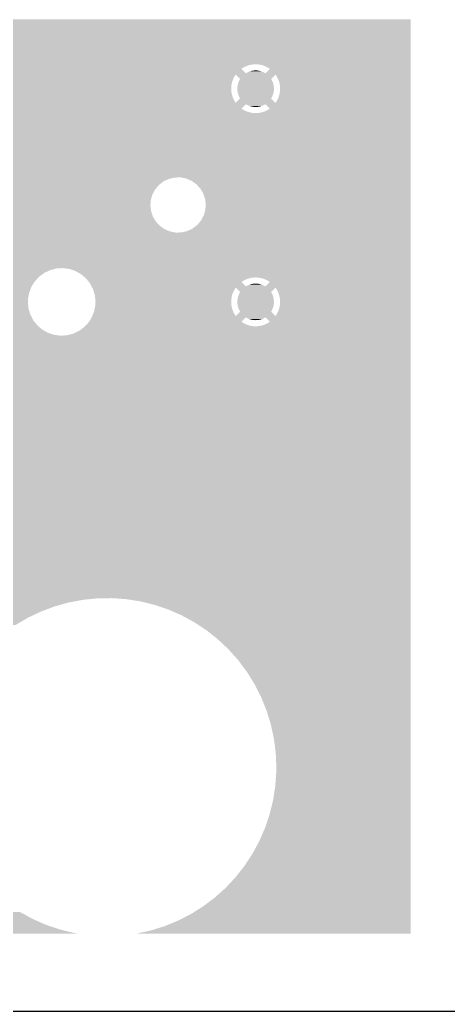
# Model space of a CAD drawing. Extents: x 295 to 953, y 10 to 290.
# Drawn here: x 818.53 to 833.96, y 69 to 104.73 of the extents above; entities that cross this region are included whole.
import ezdxf

# ---------------------------------------------------------------- set-up
doc = ezdxf.new("R2010")
doc.units = 0
doc.header["$LTSCALE"] = 5
doc.header["$MEASUREMENT"] = 0
doc.layers.add('PWR1', color=7, linetype='CONTINUOUS')

msp = doc.modelspace()

# ---------------------------------------------------------------- linework, layer by layer
at = {"layer": 'PWR1'}
msp.add_line((529.077, 69), (845.877, 69), dxfattribs=at)
for points in [[(793.243, 104.715), (793.267, 104.748), (832.612, 104.715), (832.612, 104.748)], [(807.089, 104.679), (807.064, 104.715), (832.612, 104.679), (832.612, 104.715)], [(807.121, 104.625), (807.089, 104.679), (832.612, 104.625), (832.612, 104.679)], [(807.149, 104.569), (807.121, 104.625), (832.612, 104.569), (832.612, 104.625)], [(807.173, 104.511), (807.149, 104.569), (832.612, 104.511), (832.612, 104.569)], [(807.193, 104.452), (807.173, 104.511), (832.612, 104.452), (832.612, 104.511)], [(807.208, 104.391), (807.193, 104.452), (832.612, 104.391), (832.612, 104.452)], [(807.219, 104.329), (807.208, 104.391), (832.612, 104.329), (832.612, 104.391)], [(807.198, 103.975), (807.212, 104.037), (832.612, 103.975), (832.612, 104.037)], [(807.212, 104.037), (807.222, 104.098), (832.612, 104.037), (832.612, 104.098)], [(807.226, 104.267), (807.219, 104.329), (832.612, 104.267), (832.612, 104.329)], [(807.222, 104.098), (807.227, 104.161), (832.612, 104.098), (832.612, 104.161)], [(807.228, 104.204), (807.226, 104.267), (832.612, 104.204), (832.612, 104.267)], [(807.227, 104.161), (807.228, 104.204), (832.612, 104.161), (832.612, 104.204)], [(737.616, 103.647), (737.616, 103.693), (832.612, 103.647), (832.612, 103.693)], [(806.859, 103.488), (806.7, 103.647), (832.612, 103.488), (832.612, 103.647)], [(807.064, 103.693), (807.099, 103.746), (832.612, 103.693), (832.612, 103.746)], [(807.099, 103.746), (807.13, 103.8), (832.612, 103.746), (832.612, 103.8)], [(807.13, 103.8), (807.157, 103.857), (832.612, 103.8), (832.612, 103.857)], [(807.157, 103.857), (807.179, 103.915), (832.612, 103.857), (832.612, 103.915)], [(807.179, 103.915), (807.198, 103.975), (832.612, 103.915), (832.612, 103.975)], [(737.616, 103.128), (737.616, 103.325), (832.612, 103.128), (832.612, 103.325)], [(806.367, 103.325), (806.43, 103.328), (832.612, 103.325), (832.612, 103.328)], [(806.43, 103.328), (806.492, 103.336), (832.612, 103.328), (832.612, 103.336)], [(806.492, 103.336), (806.553, 103.349), (832.612, 103.336), (832.612, 103.349)], [(806.553, 103.349), (806.614, 103.365), (832.612, 103.349), (832.612, 103.365)], [(806.614, 103.365), (806.673, 103.387), (832.612, 103.365), (832.612, 103.387)], [(806.673, 103.387), (806.73, 103.412), (832.612, 103.387), (832.612, 103.412)], [(806.73, 103.412), (806.786, 103.441), (832.612, 103.412), (832.612, 103.441)], [(806.786, 103.441), (806.839, 103.474), (832.612, 103.441), (832.612, 103.474)], [(806.839, 103.474), (806.859, 103.488), (832.612, 103.474), (832.612, 103.488)], [(737.616, 103.125), (737.616, 103.128), (826.942, 103.125), (827.004, 103.128)], [(737.616, 103.117), (737.616, 103.125), (826.879, 103.117), (826.942, 103.125)], [(737.616, 103.104), (737.616, 103.117), (826.818, 103.104), (826.879, 103.117)], [(737.616, 103.088), (737.616, 103.104), (826.758, 103.088), (826.818, 103.104)], [(737.616, 103.066), (737.616, 103.088), (826.699, 103.066), (826.758, 103.088)], [(737.616, 103.041), (737.616, 103.066), (826.641, 103.041), (826.699, 103.066)], [(737.616, 103.012), (737.616, 103.041), (826.586, 103.012), (826.641, 103.041)], [(737.616, 102.979), (737.616, 103.012), (826.532, 102.979), (826.586, 103.012)], [(737.616, 102.965), (737.616, 102.979), (826.513, 102.965), (826.532, 102.979)], [(737.616, 102.963), (737.616, 102.965), (826.515, 102.963), (826.513, 102.965)], [(763.615, 102.922), (763.408, 102.963), (826.556, 102.922), (826.515, 102.963)], [(763.809, 102.839), (763.615, 102.922), (826.639, 102.839), (826.556, 102.922)], [(826.987, 102.906), (827.015, 102.908), (827.069, 102.906), (827.015, 102.908)], [(827.129, 103.122), (827.067, 103.128), (832.612, 103.122), (832.612, 103.128)], [(827.191, 103.113), (827.129, 103.122), (832.612, 103.113), (832.612, 103.122)], [(827.253, 103.098), (827.191, 103.113), (832.612, 103.098), (832.612, 103.113)], [(827.312, 103.08), (827.253, 103.098), (832.612, 103.08), (832.612, 103.098)], [(827.371, 103.057), (827.312, 103.08), (832.612, 103.057), (832.612, 103.08)], [(827.428, 103.03), (827.371, 103.057), (832.612, 103.03), (832.612, 103.057)], [(827.376, 102.806), (827.535, 102.965), (832.612, 102.806), (832.612, 102.965)], [(827.482, 103), (827.428, 103.03), (832.612, 103), (832.612, 103.03)], [(827.535, 102.965), (827.482, 103), (832.612, 102.965), (832.612, 103)], [(763.855, 102.806), (763.809, 102.839), (826.671, 102.806), (826.639, 102.839)], [(763.92, 102.76), (763.855, 102.806), (832.612, 102.76), (832.612, 102.806)], [(763.981, 102.717), (763.92, 102.76), (826.279, 102.717), (826.307, 102.76)], [(763.989, 102.707), (763.981, 102.717), (826.272, 102.707), (826.279, 102.717)], [(764.039, 102.653), (763.989, 102.707), (826.242, 102.653), (826.272, 102.707)], [(764.091, 102.596), (764.039, 102.653), (826.215, 102.596), (826.242, 102.653)], [(764.123, 102.561), (764.091, 102.596), (826.201, 102.561), (826.215, 102.596)], [(764.137, 102.538), (764.123, 102.561), (826.192, 102.538), (826.201, 102.561)], [(826.466, 102.601), (826.307, 102.76), (827.581, 102.601), (827.74, 102.76)], [(826.42, 102.512), (826.439, 102.554), (827.628, 102.512), (827.608, 102.554)], [(826.439, 102.554), (826.443, 102.561), (827.608, 102.554), (827.604, 102.561)], [(826.443, 102.561), (826.466, 102.601), (827.604, 102.561), (827.581, 102.601)], [(826.671, 102.806), (826.703, 102.825), (827.376, 102.806), (827.343, 102.825)], [(826.703, 102.825), (826.72, 102.833), (827.343, 102.825), (827.329, 102.833)], [(826.72, 102.833), (826.752, 102.849), (827.329, 102.833), (827.294, 102.849)], [(826.752, 102.849), (826.769, 102.856), (827.294, 102.849), (827.279, 102.856)], [(826.769, 102.856), (826.802, 102.87), (827.279, 102.856), (827.244, 102.87)], [(826.802, 102.87), (826.82, 102.875), (827.244, 102.87), (827.229, 102.875)], [(826.82, 102.875), (826.854, 102.886), (827.229, 102.875), (827.191, 102.886)], [(826.854, 102.886), (826.873, 102.89), (827.191, 102.886), (827.176, 102.89)], [(826.873, 102.89), (826.907, 102.898), (827.176, 102.89), (827.138, 102.898)], [(826.907, 102.898), (826.928, 102.9), (827.138, 102.898), (827.123, 102.9)], [(826.928, 102.9), (826.961, 102.905), (827.123, 102.9), (827.082, 102.905)], [(826.961, 102.905), (826.987, 102.906), (827.082, 102.905), (827.069, 102.906)], [(827.764, 102.724), (827.74, 102.76), (832.612, 102.724), (832.612, 102.76)], [(827.796, 102.67), (827.764, 102.724), (832.612, 102.67), (832.612, 102.724)], [(827.824, 102.614), (827.796, 102.67), (832.612, 102.614), (832.612, 102.67)], [(827.848, 102.556), (827.824, 102.614), (832.612, 102.556), (832.612, 102.614)], [(827.868, 102.496), (827.848, 102.556), (832.612, 102.496), (832.612, 102.556)], [(764.172, 102.478), (764.137, 102.538), (826.174, 102.478), (826.192, 102.538)], [(764.208, 102.416), (764.172, 102.478), (826.16, 102.416), (826.174, 102.478)], [(764.23, 102.379), (764.208, 102.416), (826.154, 102.379), (826.16, 102.416)], [(764.238, 102.355), (764.23, 102.379), (826.15, 102.355), (826.154, 102.379)], [(764.258, 102.292), (764.238, 102.355), (826.145, 102.292), (826.15, 102.355)], [(764.279, 102.229), (764.258, 102.292), (826.144, 102.229), (826.145, 102.292)], [(764.296, 102.179), (764.279, 102.229), (826.147, 102.179), (826.144, 102.229)], [(826.364, 102.249), (826.366, 102.294), (827.683, 102.249), (827.681, 102.294)], [(826.366, 102.203), (826.364, 102.249), (827.681, 102.203), (827.683, 102.249)], [(826.366, 102.294), (826.367, 102.303), (827.681, 102.294), (827.681, 102.303)], [(826.366, 102.194), (826.366, 102.203), (827.68, 102.194), (827.681, 102.203)], [(826.372, 102.149), (826.366, 102.194), (827.675, 102.149), (827.68, 102.194)], [(826.367, 102.303), (826.372, 102.348), (827.681, 102.303), (827.675, 102.348)], [(826.372, 102.348), (826.373, 102.357), (827.675, 102.348), (827.674, 102.357)], [(826.373, 102.357), (826.382, 102.401), (827.674, 102.357), (827.665, 102.401)], [(826.382, 102.401), (826.385, 102.41), (827.665, 102.401), (827.663, 102.41)], [(826.385, 102.41), (826.397, 102.454), (827.663, 102.41), (827.65, 102.454)], [(826.397, 102.454), (826.4, 102.462), (827.65, 102.454), (827.647, 102.462)], [(826.4, 102.462), (826.416, 102.504), (827.647, 102.462), (827.631, 102.504)], [(826.416, 102.504), (826.42, 102.512), (827.631, 102.504), (827.628, 102.512)], [(827.884, 102.435), (827.868, 102.496), (832.612, 102.435), (832.612, 102.496)], [(827.895, 102.374), (827.884, 102.435), (832.612, 102.374), (832.612, 102.435)], [(827.901, 102.311), (827.895, 102.374), (832.612, 102.311), (832.612, 102.374)], [(827.897, 102.143), (827.903, 102.205), (832.612, 102.143), (832.612, 102.205)], [(827.904, 102.249), (827.901, 102.311), (832.612, 102.249), (832.612, 102.311)], [(827.903, 102.205), (827.904, 102.249), (832.612, 102.205), (832.612, 102.249)], [(764.297, 102.167), (764.296, 102.179), (826.147, 102.167), (826.147, 102.179)], [(764.303, 102.105), (764.297, 102.167), (826.155, 102.105), (826.147, 102.167)], [(764.307, 102.069), (764.303, 102.105), (826.163, 102.069), (826.155, 102.105)], [(803.513, 102.043), (803.32, 102.069), (826.168, 102.043), (826.163, 102.069)], [(803.551, 102.038), (803.513, 102.043), (826.169, 102.038), (826.168, 102.043)], [(803.715, 101.983), (803.551, 102.038), (826.185, 101.983), (826.169, 102.038)], [(803.772, 101.963), (803.715, 101.983), (826.191, 101.963), (826.185, 101.983)], [(803.842, 101.924), (803.772, 101.963), (826.206, 101.924), (826.191, 101.963)], [(803.944, 101.866), (803.842, 101.924), (826.231, 101.866), (826.206, 101.924)], [(803.975, 101.848), (803.944, 101.866), (826.24, 101.848), (826.231, 101.866)], [(804.019, 101.811), (803.975, 101.848), (826.26, 101.811), (826.24, 101.848)], [(826.307, 101.738), (826.466, 101.896), (827.74, 101.738), (827.581, 101.896)], [(826.373, 102.14), (826.372, 102.149), (827.674, 102.14), (827.675, 102.149)], [(826.382, 102.096), (826.373, 102.14), (827.665, 102.096), (827.674, 102.14)], [(826.384, 102.087), (826.382, 102.096), (827.663, 102.087), (827.665, 102.096)], [(826.397, 102.044), (826.384, 102.087), (827.65, 102.044), (827.663, 102.087)], [(826.4, 102.035), (826.397, 102.044), (827.647, 102.035), (827.65, 102.044)], [(826.416, 101.993), (826.4, 102.035), (827.631, 101.993), (827.647, 102.035)], [(826.419, 101.985), (826.416, 101.993), (827.627, 101.985), (827.631, 101.993)], [(826.439, 101.944), (826.419, 101.985), (827.608, 101.944), (827.627, 101.985)], [(826.443, 101.936), (826.439, 101.944), (827.604, 101.936), (827.608, 101.944)], [(826.466, 101.897), (826.443, 101.936), (827.581, 101.897), (827.604, 101.936)], [(826.466, 101.896), (826.466, 101.897), (827.581, 101.896), (827.581, 101.897)], [(827.775, 101.79), (827.805, 101.845), (832.612, 101.79), (832.612, 101.845)], [(827.805, 101.845), (827.832, 101.901), (832.612, 101.845), (832.612, 101.901)], [(827.832, 101.901), (827.855, 101.96), (832.612, 101.901), (832.612, 101.96)], [(827.855, 101.96), (827.873, 102.02), (832.612, 101.96), (832.612, 102.02)], [(827.873, 102.02), (827.887, 102.081), (832.612, 102.02), (832.612, 102.081)], [(827.887, 102.081), (827.897, 102.143), (832.612, 102.081), (832.612, 102.143)], [(804.081, 101.757), (804.019, 101.811), (826.293, 101.757), (826.26, 101.811)], [(804.104, 101.738), (804.081, 101.757), (826.307, 101.738), (826.293, 101.757)], [(804.152, 101.697), (804.104, 101.738), (832.612, 101.697), (832.612, 101.738)], [(804.156, 101.691), (804.152, 101.697), (832.612, 101.691), (832.612, 101.697)], [(804.283, 101.532), (804.156, 101.691), (826.513, 101.532), (826.671, 101.691)], [(804.297, 101.514), (804.283, 101.532), (826.54, 101.514), (826.513, 101.532)], [(804.305, 101.498), (804.297, 101.514), (826.565, 101.498), (826.54, 101.514)], [(804.321, 101.467), (804.305, 101.498), (826.619, 101.467), (826.565, 101.498)], [(826.704, 101.672), (826.671, 101.691), (827.344, 101.672), (827.376, 101.691)], [(826.719, 101.664), (826.704, 101.672), (827.327, 101.664), (827.344, 101.672)], [(826.753, 101.648), (826.719, 101.664), (827.295, 101.648), (827.327, 101.664)], [(826.768, 101.641), (826.753, 101.648), (827.278, 101.641), (827.295, 101.648)], [(826.803, 101.628), (826.768, 101.641), (827.245, 101.628), (827.278, 101.641)], [(826.819, 101.622), (826.803, 101.628), (827.227, 101.622), (827.245, 101.628)], [(826.856, 101.611), (826.819, 101.622), (827.193, 101.611), (827.227, 101.622)], [(826.871, 101.607), (826.856, 101.611), (827.174, 101.607), (827.193, 101.611)], [(826.909, 101.6), (826.871, 101.607), (827.14, 101.6), (827.174, 101.607)], [(826.924, 101.597), (826.909, 101.6), (827.119, 101.597), (827.14, 101.6)], [(826.965, 101.592), (826.924, 101.597), (827.086, 101.592), (827.119, 101.597)], [(826.978, 101.591), (826.965, 101.592), (827.06, 101.591), (827.086, 101.592)], [(827.032, 101.589), (826.978, 101.591), (827.032, 101.589), (827.06, 101.591)], [(827.535, 101.532), (827.376, 101.691), (832.612, 101.532), (832.612, 101.691)], [(827.406, 101.456), (827.461, 101.485), (832.612, 101.456), (832.612, 101.485)], [(827.461, 101.485), (827.515, 101.518), (832.612, 101.485), (832.612, 101.518)], [(827.515, 101.518), (827.535, 101.532), (832.612, 101.518), (832.612, 101.532)], [(827.74, 101.738), (827.775, 101.79), (832.612, 101.738), (832.612, 101.79)], [(804.335, 101.44), (804.321, 101.467), (826.676, 101.44), (826.619, 101.467)], [(804.347, 101.417), (804.335, 101.44), (826.735, 101.417), (826.676, 101.44)], [(804.357, 101.399), (804.347, 101.417), (826.795, 101.399), (826.735, 101.417)], [(804.364, 101.385), (804.357, 101.399), (826.856, 101.385), (826.795, 101.399)], [(804.369, 101.375), (804.364, 101.385), (826.918, 101.375), (826.856, 101.385)], [(804.372, 101.37), (804.369, 101.375), (826.98, 101.37), (826.918, 101.375)], [(804.372, 101.369), (804.372, 101.37), (827.043, 101.369), (826.98, 101.37)], [(804.404, 101.307), (804.372, 101.369), (832.612, 101.307), (832.612, 101.369)], [(804.47, 101.084), (804.404, 101.307), (832.612, 101.084), (832.612, 101.307)], [(827.043, 101.369), (827.105, 101.372), (832.612, 101.369), (832.612, 101.372)], [(827.105, 101.372), (827.168, 101.38), (832.612, 101.372), (832.612, 101.38)], [(827.168, 101.38), (827.229, 101.393), (832.612, 101.38), (832.612, 101.393)], [(827.229, 101.393), (827.29, 101.41), (832.612, 101.393), (832.612, 101.41)], [(827.29, 101.41), (827.349, 101.431), (832.612, 101.41), (832.612, 101.431)], [(827.349, 101.431), (827.406, 101.456), (832.612, 101.431), (832.612, 101.456)], [(804.493, 100.852), (804.47, 101.084), (832.612, 100.852), (832.612, 101.084)], [(804.489, 100.76), (804.493, 100.852), (832.612, 100.76), (832.612, 100.852)], [(804.367, 100.312), (804.45, 100.53), (832.612, 100.312), (832.612, 100.53)], [(804.45, 100.53), (804.489, 100.76), (832.612, 100.53), (832.612, 100.76)], [(804.086, 99.943), (804.244, 100.114), (832.612, 99.943), (832.612, 100.114)], [(804.244, 100.114), (804.367, 100.312), (832.612, 100.114), (832.612, 100.312)], [(803.461, 99.648), (803.687, 99.705), (832.612, 99.648), (832.612, 99.705)], [(803.687, 99.705), (803.898, 99.805), (832.612, 99.705), (832.612, 99.805)], [(803.898, 99.805), (804.086, 99.943), (832.612, 99.805), (832.612, 99.943)], [(796.854, 99.275), (796.906, 99.413), (832.612, 99.275), (832.612, 99.413)], [(796.906, 99.413), (796.944, 99.634), (832.612, 99.413), (832.612, 99.634)], [(803.229, 99.634), (803.461, 99.648), (832.612, 99.634), (832.612, 99.648)], [(810.536, 99.244), (810.305, 99.275), (832.612, 99.244), (832.612, 99.275)], [(810.757, 99.169), (810.536, 99.244), (832.612, 99.169), (832.612, 99.244)], [(810.96, 99.054), (810.757, 99.169), (832.612, 99.054), (832.612, 99.169)], [(810.964, 99.051), (810.96, 99.054), (832.612, 99.051), (832.612, 99.054)], [(810.968, 99.047), (810.964, 99.051), (824.107, 99.047), (824.317, 99.051)], [(811.024, 98.999), (810.968, 99.047), (823.901, 98.999), (824.107, 99.047)], [(811.129, 98.909), (811.024, 98.999), (823.711, 98.909), (823.901, 98.999)], [(824.524, 99.011), (824.317, 99.051), (832.612, 99.011), (832.612, 99.051)], [(824.718, 98.927), (824.524, 99.011), (832.612, 98.927), (832.612, 99.011)], [(811.137, 98.903), (811.129, 98.909), (823.702, 98.903), (823.711, 98.909)], [(811.233, 98.781), (811.137, 98.903), (823.543, 98.781), (823.702, 98.903)], [(811.282, 98.72), (811.233, 98.781), (823.491, 98.72), (823.543, 98.781)], [(811.333, 98.621), (811.282, 98.72), (823.406, 98.621), (823.491, 98.72)], [(811.389, 98.513), (811.333, 98.621), (823.348, 98.513), (823.406, 98.621)], [(824.89, 98.805), (824.718, 98.927), (832.612, 98.805), (832.612, 98.927)], [(825.032, 98.65), (824.89, 98.805), (832.612, 98.65), (832.612, 98.805)], [(825.139, 98.468), (825.032, 98.65), (832.612, 98.468), (832.612, 98.65)], [(811.412, 98.435), (811.389, 98.513), (823.306, 98.435), (823.348, 98.513)], [(811.455, 98.29), (811.412, 98.435), (823.264, 98.29), (823.306, 98.435)], [(811.461, 98.233), (811.455, 98.29), (823.248, 98.233), (823.264, 98.29)], [(825.205, 98.267), (825.139, 98.468), (832.612, 98.267), (832.612, 98.468)], [(825.227, 98.058), (825.205, 98.267), (832.612, 98.058), (832.612, 98.267)], [(811.454, 97.848), (811.474, 97.966), (823.254, 97.848), (823.242, 97.966)], [(811.478, 98.058), (811.461, 98.233), (823.232, 98.058), (823.248, 98.233)], [(811.474, 97.966), (811.478, 98.058), (823.242, 97.966), (823.232, 98.058)], [(825.212, 97.883), (825.227, 98.058), (832.612, 97.883), (832.612, 98.058)], [(811.352, 97.518), (811.401, 97.648), (823.396, 97.518), (823.32, 97.648)], [(811.401, 97.648), (811.435, 97.736), (823.32, 97.648), (823.291, 97.736)], [(811.435, 97.736), (811.454, 97.848), (823.291, 97.736), (823.254, 97.848)], [(825.053, 97.494), (825.153, 97.68), (832.612, 97.494), (832.612, 97.68)], [(825.153, 97.68), (825.212, 97.883), (832.612, 97.68), (832.612, 97.883)], [(811.107, 97.188), (811.22, 97.31), (823.741, 97.188), (823.569, 97.31)], [(811.22, 97.31), (811.229, 97.32), (823.569, 97.31), (823.56, 97.32)], [(811.229, 97.32), (811.319, 97.466), (823.56, 97.32), (823.427, 97.466)], [(811.319, 97.466), (811.352, 97.518), (823.427, 97.466), (823.396, 97.518)], [(824.558, 97.116), (824.749, 97.206), (832.612, 97.116), (832.612, 97.206)], [(824.749, 97.206), (824.916, 97.334), (832.612, 97.206), (832.612, 97.334)], [(824.916, 97.334), (825.053, 97.494), (832.612, 97.334), (832.612, 97.494)], [(758.392, 96.661), (758.374, 96.84), (832.612, 96.661), (832.612, 96.84)], [(810.214, 96.84), (810.446, 96.854), (832.612, 96.84), (832.612, 96.854)], [(810.446, 96.854), (810.672, 96.911), (832.612, 96.854), (832.612, 96.911)], [(810.672, 96.911), (810.883, 97.011), (832.612, 96.911), (832.612, 97.011)], [(810.883, 97.011), (810.955, 97.064), (832.612, 97.011), (832.612, 97.064)], [(810.955, 97.064), (811.011, 97.105), (824.142, 97.064), (823.935, 97.105)], [(811.011, 97.105), (811.071, 97.149), (823.935, 97.105), (823.832, 97.149)], [(811.071, 97.149), (811.107, 97.188), (823.832, 97.149), (823.741, 97.188)], [(824.142, 97.064), (824.353, 97.068), (832.612, 97.064), (832.612, 97.068)], [(824.353, 97.068), (824.558, 97.116), (832.612, 97.068), (832.612, 97.116)], [(758.349, 96.339), (758.388, 96.569), (832.612, 96.339), (832.612, 96.569)], [(758.388, 96.569), (758.392, 96.661), (832.612, 96.569), (832.612, 96.661)], [(758.317, 96.257), (758.349, 96.339), (832.612, 96.257), (832.612, 96.339)], [(783.173, 96.217), (782.966, 96.257), (832.612, 96.217), (832.612, 96.257)], [(783.367, 96.133), (783.173, 96.217), (832.612, 96.133), (832.612, 96.217)], [(783.539, 96.011), (783.367, 96.133), (832.612, 96.011), (832.612, 96.133)], [(783.681, 95.856), (783.539, 96.011), (832.612, 95.856), (832.612, 96.011)], [(783.724, 95.782), (783.681, 95.856), (832.612, 95.782), (832.612, 95.856)], [(783.732, 95.769), (783.724, 95.782), (819.852, 95.769), (820.084, 95.782)], [(783.766, 95.711), (783.732, 95.769), (819.626, 95.711), (819.852, 95.769)], [(820.315, 95.751), (820.084, 95.782), (832.612, 95.751), (832.612, 95.782)], [(783.788, 95.674), (783.766, 95.711), (819.546, 95.674), (819.626, 95.711)], [(783.808, 95.612), (783.788, 95.674), (819.415, 95.612), (819.546, 95.674)], [(783.853, 95.474), (783.808, 95.612), (819.227, 95.474), (819.415, 95.612)], [(783.854, 95.473), (783.853, 95.474), (819.227, 95.473), (819.227, 95.474)], [(783.872, 95.303), (783.854, 95.473), (819.069, 95.303), (819.227, 95.473)], [(820.536, 95.677), (820.315, 95.751), (832.612, 95.677), (832.612, 95.751)], [(820.739, 95.562), (820.536, 95.677), (832.612, 95.562), (832.612, 95.677)], [(820.875, 95.445), (820.739, 95.562), (832.612, 95.445), (832.612, 95.562)], [(820.879, 95.441), (820.875, 95.445), (826.942, 95.441), (827.004, 95.445)], [(820.889, 95.433), (820.879, 95.441), (826.879, 95.433), (826.942, 95.441)], [(820.903, 95.421), (820.889, 95.433), (826.818, 95.421), (826.879, 95.433)], [(820.916, 95.41), (820.903, 95.421), (826.779, 95.41), (826.818, 95.421)], [(820.921, 95.404), (820.916, 95.41), (826.758, 95.404), (826.779, 95.41)], [(820.938, 95.383), (820.921, 95.404), (826.699, 95.383), (826.758, 95.404)], [(827.067, 95.444), (827.004, 95.445), (832.612, 95.444), (832.612, 95.445)], [(827.129, 95.439), (827.067, 95.444), (832.612, 95.439), (832.612, 95.444)], [(827.191, 95.429), (827.129, 95.439), (832.612, 95.429), (832.612, 95.439)], [(827.253, 95.415), (827.191, 95.429), (832.612, 95.415), (832.612, 95.429)], [(827.312, 95.396), (827.253, 95.415), (832.612, 95.396), (832.612, 95.415)], [(783.802, 94.887), (783.86, 95.089), (818.864, 94.887), (818.94, 95.089)], [(783.86, 95.089), (783.862, 95.104), (818.94, 95.089), (818.946, 95.104)], [(783.862, 95.104), (783.876, 95.264), (818.946, 95.104), (819.045, 95.264)], [(783.876, 95.264), (783.872, 95.303), (819.045, 95.264), (819.069, 95.303)], [(820.958, 95.358), (820.938, 95.383), (826.641, 95.358), (826.699, 95.383)], [(820.981, 95.329), (820.958, 95.358), (826.586, 95.329), (826.641, 95.358)], [(821.007, 95.295), (820.981, 95.329), (826.532, 95.295), (826.586, 95.329)], [(821.018, 95.282), (821.007, 95.295), (826.513, 95.282), (826.532, 95.295)], [(821.061, 95.228), (821.018, 95.282), (826.567, 95.228), (826.513, 95.282)], [(821.115, 95.123), (821.061, 95.228), (826.671, 95.123), (826.567, 95.228)], [(821.14, 95.076), (821.115, 95.123), (832.612, 95.076), (832.612, 95.123)], [(821.167, 95.024), (821.14, 95.076), (826.272, 95.024), (826.307, 95.076)], [(826.466, 94.917), (826.307, 95.076), (827.581, 94.917), (827.74, 95.076)], [(826.671, 95.123), (826.703, 95.141), (827.376, 95.123), (827.343, 95.141)], [(826.703, 95.141), (826.72, 95.15), (827.343, 95.141), (827.329, 95.15)], [(826.72, 95.15), (826.752, 95.166), (827.329, 95.15), (827.294, 95.166)], [(826.752, 95.166), (826.769, 95.173), (827.294, 95.166), (827.279, 95.173)], [(826.769, 95.173), (826.802, 95.186), (827.279, 95.173), (827.244, 95.186)], [(826.802, 95.186), (826.82, 95.192), (827.244, 95.186), (827.229, 95.192)], [(826.82, 95.192), (826.854, 95.202), (827.229, 95.192), (827.191, 95.202)], [(826.854, 95.202), (826.873, 95.207), (827.191, 95.202), (827.176, 95.207)], [(826.873, 95.207), (826.907, 95.214), (827.176, 95.207), (827.138, 95.214)], [(826.907, 95.214), (826.928, 95.217), (827.138, 95.214), (827.123, 95.217)], [(826.928, 95.217), (826.961, 95.221), (827.123, 95.217), (827.082, 95.221)], [(826.961, 95.221), (826.987, 95.223), (827.082, 95.221), (827.069, 95.223)], [(826.987, 95.223), (827.015, 95.224), (827.069, 95.223), (827.015, 95.224)], [(827.371, 95.374), (827.312, 95.396), (832.612, 95.374), (832.612, 95.396)], [(827.428, 95.347), (827.371, 95.374), (832.612, 95.347), (832.612, 95.374)], [(827.376, 95.123), (827.535, 95.282), (832.612, 95.123), (832.612, 95.282)], [(827.482, 95.316), (827.428, 95.347), (832.612, 95.316), (832.612, 95.347)], [(827.535, 95.282), (827.482, 95.316), (832.612, 95.282), (832.612, 95.316)], [(827.764, 95.04), (827.74, 95.076), (832.612, 95.04), (832.612, 95.076)], [(783.664, 94.657), (783.702, 94.7), (818.824, 94.657), (818.831, 94.7)], [(783.702, 94.7), (783.802, 94.886), (818.831, 94.7), (818.863, 94.886)], [(783.802, 94.886), (783.802, 94.887), (818.863, 94.886), (818.864, 94.887)], [(821.168, 95.021), (821.167, 95.024), (826.271, 95.021), (826.272, 95.024)], [(821.184, 94.969), (821.168, 95.021), (826.242, 94.969), (826.271, 95.021)], [(821.2, 94.912), (821.184, 94.969), (826.215, 94.912), (826.242, 94.969)], [(821.218, 94.854), (821.2, 94.912), (826.192, 94.854), (826.215, 94.912)], [(821.234, 94.797), (821.218, 94.854), (826.175, 94.797), (826.192, 94.854)], [(821.235, 94.794), (821.234, 94.797), (826.174, 94.794), (826.175, 94.797)], [(821.241, 94.733), (821.235, 94.794), (826.16, 94.733), (826.174, 94.794)], [(821.247, 94.671), (821.241, 94.733), (826.15, 94.671), (826.16, 94.733)], [(826.373, 94.673), (826.382, 94.718), (827.674, 94.673), (827.665, 94.718)], [(826.382, 94.718), (826.385, 94.726), (827.665, 94.718), (827.663, 94.726)], [(826.385, 94.726), (826.397, 94.77), (827.663, 94.726), (827.65, 94.77)], [(826.397, 94.77), (826.4, 94.778), (827.65, 94.77), (827.647, 94.778)], [(826.4, 94.778), (826.416, 94.821), (827.647, 94.778), (827.631, 94.821)], [(826.416, 94.821), (826.42, 94.829), (827.631, 94.821), (827.628, 94.829)], [(826.42, 94.829), (826.439, 94.87), (827.628, 94.829), (827.608, 94.87)], [(826.439, 94.87), (826.443, 94.878), (827.608, 94.87), (827.604, 94.878)], [(826.443, 94.878), (826.466, 94.917), (827.604, 94.878), (827.581, 94.917)], [(827.796, 94.986), (827.764, 95.04), (832.612, 94.986), (832.612, 95.04)], [(827.824, 94.93), (827.796, 94.986), (832.612, 94.93), (832.612, 94.986)], [(827.848, 94.872), (827.824, 94.93), (832.612, 94.872), (832.612, 94.93)], [(827.868, 94.813), (827.848, 94.872), (832.612, 94.813), (832.612, 94.872)], [(827.884, 94.752), (827.868, 94.813), (832.612, 94.752), (832.612, 94.813)], [(827.895, 94.69), (827.884, 94.752), (832.612, 94.69), (832.612, 94.752)], [(827.901, 94.628), (827.895, 94.69), (832.612, 94.628), (832.612, 94.69)], [(783.207, 94.322), (783.231, 94.333), (818.846, 94.322), (818.843, 94.333)], [(783.231, 94.333), (783.397, 94.412), (818.843, 94.333), (818.835, 94.412)], [(783.397, 94.412), (783.565, 94.54), (818.835, 94.412), (818.823, 94.54)], [(783.565, 94.54), (783.586, 94.565), (818.823, 94.54), (818.82, 94.565)], [(783.586, 94.565), (783.664, 94.657), (818.82, 94.565), (818.824, 94.657)], [(821.223, 94.299), (821.234, 94.36), (826.185, 94.299), (826.168, 94.36)], [(821.234, 94.36), (821.244, 94.421), (826.168, 94.36), (826.155, 94.421)], [(821.244, 94.421), (821.253, 94.473), (826.155, 94.421), (826.149, 94.473)], [(821.253, 94.609), (821.247, 94.671), (826.145, 94.609), (826.15, 94.671)], [(821.257, 94.565), (821.253, 94.609), (826.144, 94.565), (826.145, 94.609)], [(821.253, 94.473), (821.254, 94.483), (826.149, 94.473), (826.147, 94.483)], [(821.254, 94.483), (821.256, 94.546), (826.147, 94.483), (826.144, 94.546)], [(821.256, 94.546), (821.257, 94.565), (826.144, 94.546), (826.144, 94.565)], [(826.364, 94.565), (826.366, 94.611), (827.683, 94.565), (827.681, 94.611)], [(826.366, 94.52), (826.364, 94.565), (827.681, 94.52), (827.683, 94.565)], [(826.366, 94.611), (826.367, 94.619), (827.681, 94.611), (827.681, 94.619)], [(826.366, 94.511), (826.366, 94.52), (827.68, 94.511), (827.681, 94.52)], [(826.372, 94.466), (826.366, 94.511), (827.675, 94.466), (827.68, 94.511)], [(826.367, 94.619), (826.372, 94.665), (827.681, 94.619), (827.675, 94.665)], [(826.372, 94.665), (826.373, 94.673), (827.675, 94.665), (827.674, 94.673)], [(826.373, 94.457), (826.372, 94.466), (827.674, 94.457), (827.675, 94.466)], [(826.382, 94.412), (826.373, 94.457), (827.665, 94.412), (827.674, 94.457)], [(826.384, 94.404), (826.382, 94.412), (827.663, 94.404), (827.665, 94.412)], [(826.397, 94.36), (826.384, 94.404), (827.65, 94.36), (827.663, 94.404)], [(826.4, 94.352), (826.397, 94.36), (827.647, 94.352), (827.65, 94.36)], [(826.416, 94.309), (826.4, 94.352), (827.631, 94.309), (827.647, 94.352)], [(827.855, 94.276), (827.873, 94.336), (832.612, 94.276), (832.612, 94.336)], [(827.873, 94.336), (827.887, 94.397), (832.612, 94.336), (832.612, 94.397)], [(827.887, 94.397), (827.897, 94.459), (832.612, 94.397), (832.612, 94.459)], [(827.897, 94.459), (827.903, 94.522), (832.612, 94.459), (832.612, 94.522)], [(827.904, 94.565), (827.901, 94.628), (832.612, 94.565), (832.612, 94.628)], [(827.903, 94.522), (827.904, 94.565), (832.612, 94.522), (832.612, 94.565)], [(737.616, 94.11), (737.616, 94.27), (818.909, 94.11), (818.861, 94.27)], [(737.616, 94.022), (737.616, 94.11), (818.954, 94.022), (818.909, 94.11)], [(782.791, 94.27), (783.001, 94.274), (818.861, 94.27), (818.86, 94.274)], [(783.001, 94.274), (783.207, 94.322), (818.86, 94.274), (818.846, 94.322)], [(802.731, 93.981), (802.524, 94.022), (818.975, 93.981), (818.954, 94.022)], [(802.914, 93.903), (802.731, 93.981), (819.016, 93.903), (818.975, 93.981)], [(821.021, 93.849), (821.12, 94.008), (826.513, 93.849), (826.671, 94.008)], [(821.12, 94.008), (821.131, 94.026), (832.612, 94.008), (832.612, 94.026)], [(821.131, 94.026), (821.142, 94.054), (832.612, 94.026), (832.612, 94.054)], [(821.142, 94.054), (821.149, 94.074), (826.307, 94.054), (826.293, 94.074)], [(821.149, 94.074), (821.169, 94.127), (826.293, 94.074), (826.26, 94.127)], [(821.169, 94.127), (821.19, 94.183), (826.26, 94.127), (826.231, 94.183)], [(821.19, 94.183), (821.212, 94.24), (826.231, 94.183), (826.206, 94.24)], [(821.212, 94.24), (821.214, 94.244), (826.206, 94.24), (826.204, 94.244)], [(821.214, 94.244), (821.223, 94.299), (826.204, 94.244), (826.185, 94.299)], [(826.307, 94.054), (826.466, 94.213), (827.74, 94.054), (827.581, 94.213)], [(826.419, 94.301), (826.416, 94.309), (827.627, 94.301), (827.631, 94.309)], [(826.439, 94.26), (826.419, 94.301), (827.608, 94.26), (827.627, 94.301)], [(826.443, 94.252), (826.439, 94.26), (827.604, 94.252), (827.608, 94.26)], [(826.466, 94.213), (826.443, 94.252), (827.581, 94.213), (827.604, 94.252)], [(826.704, 93.989), (826.671, 94.008), (827.344, 93.989), (827.376, 94.008)], [(826.719, 93.981), (826.704, 93.989), (827.327, 93.981), (827.344, 93.989)], [(826.753, 93.964), (826.719, 93.981), (827.295, 93.964), (827.327, 93.981)], [(827.535, 93.849), (827.376, 94.008), (832.612, 93.849), (832.612, 94.008)], [(827.74, 94.054), (827.775, 94.106), (832.612, 94.054), (832.612, 94.106)], [(827.775, 94.106), (827.805, 94.161), (832.612, 94.106), (832.612, 94.161)], [(827.805, 94.161), (827.832, 94.218), (832.612, 94.161), (832.612, 94.218)], [(827.832, 94.218), (827.855, 94.276), (832.612, 94.218), (832.612, 94.276)], [(802.925, 93.898), (802.914, 93.903), (819.02, 93.898), (819.016, 93.903)], [(803.097, 93.776), (802.925, 93.898), (819.117, 93.776), (819.02, 93.898)], [(803.148, 93.72), (803.097, 93.776), (819.161, 93.72), (819.117, 93.776)], [(803.239, 93.62), (803.148, 93.72), (819.277, 93.62), (819.161, 93.72)], [(803.27, 93.568), (803.239, 93.62), (819.338, 93.568), (819.277, 93.62)], [(820.662, 93.519), (820.85, 93.656), (832.612, 93.519), (832.612, 93.656)], [(820.85, 93.656), (820.877, 93.685), (832.612, 93.656), (832.612, 93.685)], [(820.877, 93.686), (820.882, 93.691), (826.98, 93.686), (826.918, 93.691)], [(820.877, 93.685), (820.877, 93.686), (827.043, 93.685), (826.98, 93.686)], [(820.882, 93.691), (820.891, 93.701), (826.918, 93.691), (826.856, 93.701)], [(820.891, 93.701), (820.904, 93.715), (826.856, 93.701), (826.795, 93.715)], [(820.904, 93.715), (820.921, 93.734), (826.795, 93.715), (826.735, 93.734)], [(820.921, 93.734), (820.942, 93.756), (826.735, 93.734), (826.676, 93.756)], [(820.942, 93.756), (820.967, 93.783), (826.676, 93.756), (826.619, 93.783)], [(820.967, 93.783), (820.996, 93.814), (826.619, 93.783), (826.565, 93.814)], [(820.996, 93.814), (821.008, 93.828), (826.565, 93.814), (826.544, 93.828)], [(821.008, 93.828), (821.021, 93.849), (826.544, 93.828), (826.513, 93.849)], [(826.768, 93.957), (826.753, 93.964), (827.278, 93.957), (827.295, 93.964)], [(826.803, 93.944), (826.768, 93.957), (827.245, 93.944), (827.278, 93.957)], [(826.819, 93.938), (826.803, 93.944), (827.227, 93.938), (827.245, 93.944)], [(826.856, 93.928), (826.819, 93.938), (827.193, 93.928), (827.227, 93.938)], [(826.871, 93.924), (826.856, 93.928), (827.174, 93.924), (827.193, 93.928)], [(826.909, 93.916), (826.871, 93.924), (827.14, 93.916), (827.174, 93.924)], [(826.924, 93.913), (826.909, 93.916), (827.119, 93.913), (827.14, 93.916)], [(826.965, 93.909), (826.924, 93.913), (827.086, 93.909), (827.119, 93.913)], [(826.978, 93.907), (826.965, 93.909), (827.06, 93.907), (827.086, 93.909)], [(827.032, 93.906), (826.978, 93.907), (827.032, 93.906), (827.06, 93.907)], [(827.043, 93.685), (827.105, 93.689), (832.612, 93.685), (832.612, 93.689)], [(827.105, 93.689), (827.168, 93.697), (832.612, 93.689), (832.612, 93.697)], [(827.168, 93.697), (827.229, 93.709), (832.612, 93.697), (832.612, 93.709)], [(827.229, 93.709), (827.29, 93.726), (832.612, 93.709), (832.612, 93.726)], [(827.29, 93.726), (827.349, 93.747), (832.612, 93.726), (832.612, 93.747)], [(827.349, 93.747), (827.406, 93.772), (832.612, 93.747), (832.612, 93.772)], [(827.406, 93.772), (827.461, 93.802), (832.612, 93.772), (832.612, 93.802)], [(827.461, 93.802), (827.515, 93.835), (832.612, 93.802), (832.612, 93.835)], [(827.515, 93.835), (827.535, 93.849), (832.612, 93.835), (832.612, 93.849)], [(803.337, 93.453), (803.27, 93.568), (819.541, 93.453), (819.338, 93.568)], [(803.346, 93.438), (803.337, 93.453), (819.585, 93.438), (819.541, 93.453)], [(803.365, 93.379), (803.346, 93.438), (819.762, 93.379), (819.585, 93.438)], [(803.375, 93.348), (803.365, 93.379), (819.993, 93.348), (819.762, 93.379)], [(803.412, 93.238), (803.375, 93.348), (832.612, 93.238), (832.612, 93.348)], [(819.993, 93.348), (820.225, 93.361), (832.612, 93.348), (832.612, 93.361)], [(820.225, 93.361), (820.451, 93.419), (832.612, 93.361), (832.612, 93.419)], [(820.451, 93.419), (820.662, 93.519), (832.612, 93.419), (832.612, 93.519)], [(803.434, 93.028), (803.412, 93.238), (832.612, 93.028), (832.612, 93.238)], [(803.418, 92.853), (803.434, 93.028), (832.612, 92.853), (832.612, 93.028)], [(803.26, 92.465), (803.36, 92.651), (832.612, 92.465), (832.612, 92.651)], [(803.36, 92.651), (803.418, 92.853), (832.612, 92.651), (832.612, 92.853)], [(802.955, 92.177), (803.123, 92.305), (832.612, 92.177), (832.612, 92.305)], [(803.123, 92.305), (803.26, 92.465), (832.612, 92.305), (832.612, 92.465)], [(753.254, 91.732), (753.376, 91.93), (832.612, 91.732), (832.612, 91.93)], [(753.376, 91.93), (753.416, 92.035), (832.612, 91.93), (832.612, 92.035)], [(802.349, 92.035), (802.559, 92.039), (832.612, 92.035), (832.612, 92.039)], [(802.559, 92.039), (802.765, 92.087), (832.612, 92.039), (832.612, 92.087)], [(802.765, 92.087), (802.955, 92.177), (832.612, 92.087), (832.612, 92.177)], [(752.907, 91.423), (753.095, 91.561), (832.612, 91.423), (832.612, 91.561)], [(753.095, 91.561), (753.254, 91.732), (832.612, 91.561), (832.612, 91.732)], [(737.616, 90.194), (737.616, 91.252), (832.612, 90.194), (832.612, 91.252)], [(752.238, 91.252), (752.471, 91.266), (832.612, 91.252), (832.612, 91.266)], [(752.471, 91.266), (752.697, 91.323), (832.612, 91.266), (832.612, 91.323)], [(752.697, 91.323), (752.907, 91.423), (832.612, 91.323), (832.612, 91.423)], [(746.973, 90.163), (746.742, 90.194), (832.612, 90.163), (832.612, 90.194)], [(747.194, 90.089), (746.973, 90.163), (832.612, 90.089), (832.612, 90.163)], [(747.397, 89.974), (747.194, 90.089), (832.612, 89.974), (832.612, 90.089)], [(747.574, 89.822), (747.397, 89.974), (832.612, 89.822), (832.612, 89.974)], [(747.718, 89.64), (747.574, 89.822), (832.612, 89.64), (832.612, 89.822)], [(747.793, 89.496), (747.718, 89.64), (832.612, 89.496), (832.612, 89.64)], [(797.265, 89.465), (797.034, 89.496), (832.612, 89.465), (832.612, 89.496)], [(797.486, 89.39), (797.265, 89.465), (832.612, 89.39), (832.612, 89.465)], [(797.689, 89.275), (797.486, 89.39), (832.612, 89.275), (832.612, 89.39)], [(797.866, 89.124), (797.689, 89.275), (832.612, 89.124), (832.612, 89.275)], [(798.01, 88.941), (797.866, 89.124), (832.612, 88.941), (832.612, 89.124)], [(798.118, 88.734), (798.01, 88.941), (832.612, 88.734), (832.612, 88.941)], [(798.184, 88.511), (798.118, 88.734), (832.612, 88.511), (832.612, 88.734)], [(798.206, 88.279), (798.184, 88.511), (832.612, 88.279), (832.612, 88.511)], [(798.203, 88.187), (798.206, 88.279), (832.612, 88.187), (832.612, 88.279)], [(798.08, 87.739), (798.163, 87.957), (832.612, 87.739), (832.612, 87.957)], [(798.163, 87.957), (798.203, 88.187), (832.612, 87.957), (832.612, 88.187)], [(797.958, 87.541), (798.08, 87.739), (832.612, 87.541), (832.612, 87.739)], [(797.401, 87.132), (797.611, 87.232), (832.612, 87.132), (832.612, 87.232)], [(797.611, 87.232), (797.799, 87.37), (832.612, 87.232), (832.612, 87.37)], [(797.799, 87.37), (797.958, 87.541), (832.612, 87.37), (832.612, 87.541)], [(737.616, 85.864), (737.616, 87.061), (832.612, 85.864), (832.612, 87.061)], [(796.942, 87.061), (797.175, 87.075), (832.612, 87.061), (832.612, 87.075)], [(797.175, 87.075), (797.401, 87.132), (832.612, 87.075), (832.612, 87.132)], [(754.098, 85.833), (753.867, 85.864), (832.612, 85.833), (832.612, 85.864)], [(754.319, 85.758), (754.098, 85.833), (832.612, 85.758), (832.612, 85.833)], [(754.521, 85.643), (754.319, 85.758), (832.612, 85.643), (832.612, 85.758)], [(754.698, 85.491), (754.521, 85.643), (832.612, 85.491), (832.612, 85.643)], [(754.843, 85.309), (754.698, 85.491), (832.612, 85.309), (832.612, 85.491)], [(754.951, 85.102), (754.843, 85.309), (832.612, 85.102), (832.612, 85.309)], [(755.017, 84.878), (754.951, 85.102), (832.612, 84.878), (832.612, 85.102)], [(755.039, 84.646), (755.017, 84.878), (832.612, 84.646), (832.612, 84.878)], [(754.996, 84.325), (755.035, 84.555), (832.612, 84.325), (832.612, 84.555)], [(755.035, 84.555), (755.039, 84.646), (832.612, 84.555), (832.612, 84.646)], [(754.79, 83.909), (754.913, 84.107), (832.612, 83.909), (832.612, 84.107)], [(754.913, 84.107), (754.996, 84.325), (832.612, 84.107), (832.612, 84.325)], [(754.444, 83.6), (754.624, 83.732), (819.824, 83.6), (820.298, 83.732)], [(754.624, 83.732), (754.632, 83.738), (820.298, 83.732), (820.332, 83.738)], [(754.632, 83.738), (754.715, 83.828), (820.332, 83.738), (820.811, 83.828)], [(754.715, 83.828), (754.763, 83.879), (820.811, 83.828), (821.331, 83.879)], [(754.763, 83.879), (754.77, 83.887), (821.331, 83.879), (821.852, 83.887)], [(754.77, 83.887), (754.79, 83.909), (832.612, 83.887), (832.612, 83.909)], [(822.373, 83.849), (821.852, 83.887), (832.612, 83.849), (832.612, 83.887)], [(822.888, 83.767), (822.373, 83.849), (832.612, 83.767), (832.612, 83.849)], [(823.395, 83.642), (822.888, 83.767), (832.612, 83.642), (832.612, 83.767)], [(823.888, 83.473), (823.395, 83.642), (832.612, 83.473), (832.612, 83.642)], [(746.148, 83.41), (746.14, 83.429), (819.307, 83.41), (819.358, 83.429)], [(746.171, 83.354), (746.148, 83.41), (819.188, 83.354), (819.307, 83.41)], [(746.211, 83.187), (746.171, 83.354), (818.835, 83.187), (819.188, 83.354)], [(753.775, 83.429), (754.008, 83.443), (819.358, 83.429), (819.395, 83.443)], [(754.008, 83.443), (754.233, 83.5), (819.395, 83.443), (819.549, 83.5)], [(754.233, 83.5), (754.427, 83.592), (819.549, 83.5), (819.796, 83.592)], [(754.427, 83.592), (754.444, 83.6), (819.796, 83.592), (819.824, 83.6)], [(824.366, 83.263), (823.888, 83.473), (832.612, 83.263), (832.612, 83.473)], [(824.824, 83.013), (824.366, 83.263), (832.612, 83.013), (832.612, 83.263)], [(746.238, 83.076), (746.211, 83.187), (818.645, 83.076), (818.835, 83.187)], [(746.25, 82.924), (746.238, 83.076), (818.384, 82.924), (818.645, 83.076)], [(825.259, 82.725), (824.824, 83.013), (832.612, 82.725), (832.612, 83.013)], [(825.667, 82.4), (825.259, 82.725), (832.612, 82.4), (832.612, 82.725)], [(826.047, 82.042), (825.667, 82.4), (832.612, 82.042), (832.612, 82.4)], [(826.394, 81.652), (826.047, 82.042), (832.612, 81.652), (832.612, 82.042)], [(826.707, 81.234), (826.394, 81.652), (832.612, 81.234), (832.612, 81.652)], [(826.982, 80.791), (826.707, 81.234), (832.612, 80.791), (832.612, 81.234)], [(827.219, 80.326), (826.982, 80.791), (832.612, 80.326), (832.612, 80.791)], [(827.415, 79.843), (827.219, 80.326), (832.612, 79.843), (832.612, 80.326)], [(827.569, 79.344), (827.415, 79.843), (832.612, 79.344), (832.612, 79.843)], [(827.68, 78.834), (827.569, 79.344), (832.612, 78.834), (832.612, 79.344)], [(827.747, 78.317), (827.68, 78.834), (832.612, 78.317), (832.612, 78.834)], [(827.77, 77.796), (827.747, 78.317), (832.612, 77.796), (832.612, 78.317)], [(827.732, 77.121), (827.768, 77.642), (832.612, 77.121), (832.612, 77.642)], [(827.768, 77.642), (827.77, 77.796), (832.612, 77.642), (832.612, 77.796)], [(827.652, 76.605), (827.732, 77.121), (832.612, 76.605), (832.612, 77.121)], [(827.528, 76.098), (827.652, 76.605), (832.612, 76.098), (832.612, 76.605)], [(827.362, 75.604), (827.528, 76.098), (832.612, 75.604), (832.612, 76.098)], [(827.153, 75.125), (827.362, 75.604), (832.612, 75.125), (832.612, 75.604)], [(826.905, 74.667), (827.153, 75.125), (832.612, 74.667), (832.612, 75.125)], [(826.618, 74.231), (826.905, 74.667), (832.612, 74.231), (832.612, 74.667)], [(826.295, 73.821), (826.618, 74.231), (832.612, 73.821), (832.612, 74.231)], [(825.938, 73.44), (826.295, 73.821), (832.612, 73.44), (832.612, 73.821)], [(825.55, 73.092), (825.938, 73.44), (832.612, 73.092), (832.612, 73.44)], [(825.133, 72.778), (825.55, 73.092), (832.612, 72.778), (832.612, 73.092)], [(737.616, 72.328), (737.616, 72.578), (818.986, 72.328), (818.528, 72.578)], [(824.691, 72.5), (825.133, 72.778), (832.612, 72.5), (832.612, 72.778)], [(737.616, 72.118), (737.616, 72.328), (819.463, 72.118), (818.986, 72.328)], [(823.744, 72.064), (824.227, 72.262), (832.612, 72.064), (832.612, 72.262)], [(824.227, 72.262), (824.691, 72.5), (832.612, 72.262), (832.612, 72.5)], [(737.616, 71.949), (737.616, 72.118), (819.957, 71.949), (819.463, 72.118)], [(737.616, 71.824), (737.616, 71.949), (820.464, 71.824), (819.957, 71.949)], [(737.616, 71.795), (737.616, 71.824), (820.615, 71.795), (820.464, 71.824)], [(822.744, 71.796), (823.246, 71.908), (832.612, 71.796), (832.612, 71.908)], [(823.246, 71.908), (823.744, 72.064), (832.612, 71.908), (832.612, 72.064)], [(737.616, 71.794), (737.616, 71.795), (820.615, 71.794), (820.615, 71.795)], [(822.736, 71.794), (822.737, 71.795), (832.611, 71.794), (832.611, 71.795)], [(822.737, 71.795), (822.743, 71.796), (832.611, 71.795), (832.612, 71.796)], [(822.737, 71.794), (822.737, 71.794), (832.61, 71.794), (832.611, 71.794)]]:
    msp.add_solid(points, dxfattribs=at)

doc.saveas('drawing.dxf')
